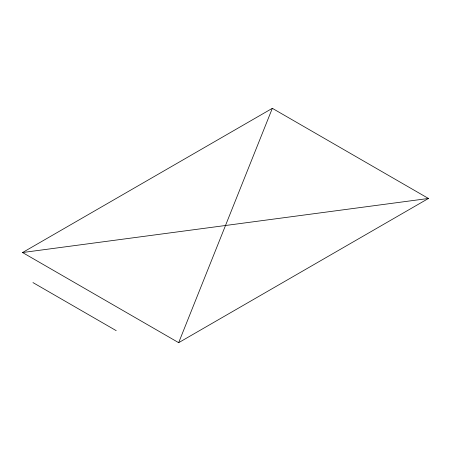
<?xml version="1.0" encoding="UTF-8"?>
<svg xmlns="http://www.w3.org/2000/svg" width="451" height="451" viewBox="0 0 451 451"><rect width="100%" height="100%" fill="white"/><g stroke="black" fill="none" stroke-linecap="round" stroke-linejoin="round"><path stroke-width="0.68" d="M178.664 342.67L272.336 108.33L428.45 198.463L178.664 342.67L22.55 252.537L272.336 108.33M22.55 252.537L428.45 198.463M32.957 282.585L116.217 330.656"/></g></svg>
